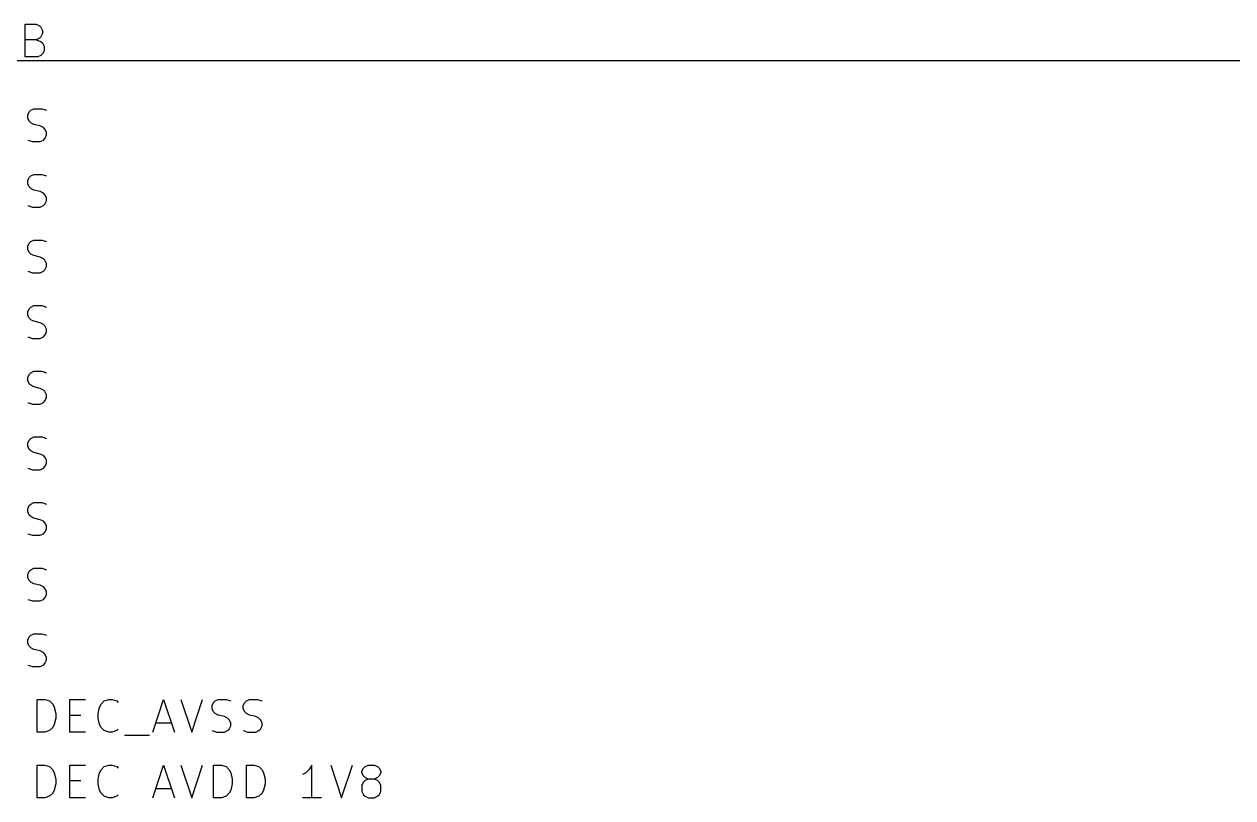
# Model space of a CAD drawing. Header units: millimetres. Extents: x 3 to 201, y -195 to -4.
# Drawn here: x 53.71 to 100.51, y -33.61 to -3.66 of the extents above; entities that cross this region are included whole.
import ezdxf

# ---------------------------------------------------------------- set-up
doc = ezdxf.new("R2010")
doc.units = ezdxf.units.MM
doc.layers.add('GREENSIXTYFIVE', color=129, linetype='CONTINUOUS')
doc.layers.add('RED', color=14, linetype='CONTINUOUS')

msp = doc.modelspace()

# ---------------------------------------------------------------- linework, layer by layer
at = {"layer": 'GREENSIXTYFIVE', "linetype": 'CONTINUOUS'}
for p, q in [((53.7535, -4.9344), (53.7535, -3.6644)), ((53.7535, -3.6644), (54.1769, -3.6644)), ((54.1769, -3.6644), (54.2978, -3.7249)), ((54.2978, -3.7249), (54.3583, -3.7854)), ((54.2978, -4.2087), (54.1769, -4.2692)), ((54.3583, -4.1482), (54.2978, -4.2087)), ((54.3583, -3.7854), (54.4188, -3.9063)), ((54.4188, -4.0273), (54.3583, -4.1482)), ((54.4188, -3.9063), (54.4188, -4.0273)), ((54.1769, -4.2692), (53.7535, -4.2692)), ((54.1769, -4.2692), (54.3583, -4.3297)), ((54.3583, -4.3297), (54.4188, -4.3901)), ((54.4188, -4.3901), (54.4792, -4.5111)), ((54.4792, -4.5111), (54.4792, -4.6925)), ((54.2373, -4.9344), (53.7535, -4.9344)), ((54.3583, -4.874), (54.2373, -4.9344)), ((54.4188, -4.8135), (54.3583, -4.874)), ((54.4792, -4.6925), (54.4188, -4.8135)), ((53.9084, -7.0585), (53.9689, -6.998)), ((53.9689, -6.998), (54.0899, -6.9375)), ((54.0899, -6.9375), (54.3922, -6.9375)), ((54.3922, -6.9375), (54.5737, -6.998)), ((53.848, -7.1794), (53.9084, -7.0585)), ((53.848, -7.3004), (53.848, -7.1794)), ((53.9084, -7.4213), (53.848, -7.3004)), ((53.9689, -7.4818), (53.9084, -7.4213)), ((54.0899, -7.5423), (53.9689, -7.4818)), ((54.3318, -7.6028), (54.0899, -7.5423)), ((54.4527, -7.6632), (54.3318, -7.6028)), ((54.5132, -7.7237), (54.4527, -7.6632)), ((54.5737, -7.8447), (54.5132, -7.7237)), ((54.5737, -7.9656), (54.5737, -7.8447)), ((53.848, -8.1471), (54.0294, -8.2075)), ((54.0294, -8.2075), (54.3318, -8.2075)), ((54.3318, -8.2075), (54.4527, -8.1471)), ((54.4527, -8.1471), (54.5132, -8.0866)), ((54.5132, -8.0866), (54.5737, -7.9656)), ((53.848, -9.7194), (53.9084, -9.5985)), ((53.848, -9.8404), (53.848, -9.7194)), ((53.9084, -9.5985), (53.9689, -9.538)), ((53.9689, -9.538), (54.0899, -9.4775)), ((54.0899, -9.4775), (54.3922, -9.4775)), ((54.3922, -9.4775), (54.5737, -9.538)), ((53.9084, -9.9613), (53.848, -9.8404)), ((53.9689, -10.0218), (53.9084, -9.9613)), ((54.0899, -10.0823), (53.9689, -10.0218)), ((54.3318, -10.1428), (54.0899, -10.0823)), ((54.4527, -10.2032), (54.3318, -10.1428)), ((54.5132, -10.2637), (54.4527, -10.2032)), ((54.5737, -10.3847), (54.5132, -10.2637)), ((53.848, -10.6871), (54.0294, -10.7475)), ((54.0294, -10.7475), (54.3318, -10.7475)), ((54.3318, -10.7475), (54.4527, -10.6871)), ((54.4527, -10.6871), (54.5132, -10.6266)), ((54.5132, -10.6266), (54.5737, -10.5056)), ((54.5737, -10.5056), (54.5737, -10.3847)), ((53.848, -12.2594), (53.9084, -12.1385)), ((53.9084, -12.1385), (53.9689, -12.078)), ((53.9689, -12.078), (54.0899, -12.0175)), ((54.0899, -12.0175), (54.3922, -12.0175)), ((54.3922, -12.0175), (54.5737, -12.078)), ((53.848, -12.3804), (53.848, -12.2594)), ((53.9084, -12.5013), (53.848, -12.3804)), ((53.9689, -12.5618), (53.9084, -12.5013)), ((54.0899, -12.6223), (53.9689, -12.5618)), ((54.3318, -12.6828), (54.0899, -12.6223)), ((54.4527, -12.7432), (54.3318, -12.6828)), ((54.5132, -12.8037), (54.4527, -12.7432)), ((54.5737, -12.9247), (54.5132, -12.8037)), ((54.5132, -13.1666), (54.5737, -13.0456)), ((54.5737, -13.0456), (54.5737, -12.9247)), ((53.848, -13.2271), (54.0294, -13.2875)), ((54.0294, -13.2875), (54.3318, -13.2875)), ((54.3318, -13.2875), (54.4527, -13.2271)), ((54.4527, -13.2271), (54.5132, -13.1666)), ((53.848, -14.7994), (53.9084, -14.6785)), ((53.848, -14.9204), (53.848, -14.7994)), ((53.9084, -15.0413), (53.848, -14.9204)), ((53.9084, -14.6785), (53.9689, -14.618)), ((53.9689, -14.618), (54.0899, -14.5575)), ((54.0899, -14.5575), (54.3922, -14.5575)), ((54.3922, -14.5575), (54.5737, -14.618)), ((53.9689, -15.1018), (53.9084, -15.0413)), ((54.0899, -15.1623), (53.9689, -15.1018)), ((54.3318, -15.2228), (54.0899, -15.1623)), ((54.4527, -15.2832), (54.3318, -15.2228)), ((54.5132, -15.3437), (54.4527, -15.2832)), ((54.5737, -15.4647), (54.5132, -15.3437)), ((53.848, -15.7671), (54.0294, -15.8275)), ((54.0294, -15.8275), (54.3318, -15.8275)), ((54.3318, -15.8275), (54.4527, -15.7671)), ((54.4527, -15.7671), (54.5132, -15.7066)), ((54.5132, -15.7066), (54.5737, -15.5856)), ((54.5737, -15.5856), (54.5737, -15.4647)), ((53.848, -17.3394), (53.9084, -17.2185)), ((53.9084, -17.2185), (53.9689, -17.158)), ((53.9689, -17.158), (54.0899, -17.0975)), ((54.0899, -17.0975), (54.3922, -17.0975)), ((54.3922, -17.0975), (54.5737, -17.158)), ((53.848, -17.4604), (53.848, -17.3394)), ((53.9084, -17.5813), (53.848, -17.4604)), ((53.9689, -17.6418), (53.9084, -17.5813)), ((54.0899, -17.7023), (53.9689, -17.6418)), ((54.3318, -17.7628), (54.0899, -17.7023)), ((54.4527, -17.8232), (54.3318, -17.7628)), ((54.5132, -17.8837), (54.4527, -17.8232)), ((54.4527, -18.3071), (54.5132, -18.2466)), ((54.5737, -18.0047), (54.5132, -17.8837)), ((54.5132, -18.2466), (54.5737, -18.1256)), ((54.5737, -18.1256), (54.5737, -18.0047)), ((53.848, -18.3071), (54.0294, -18.3675)), ((54.0294, -18.3675), (54.3318, -18.3675)), ((54.3318, -18.3675), (54.4527, -18.3071)), ((53.9689, -19.698), (54.0899, -19.6375)), ((54.0899, -19.6375), (54.3922, -19.6375)), ((54.3922, -19.6375), (54.5737, -19.698)), ((53.848, -19.8794), (53.9084, -19.7585)), ((53.848, -20.0004), (53.848, -19.8794)), ((53.9084, -20.1213), (53.848, -20.0004)), ((53.9084, -19.7585), (53.9689, -19.698)), ((53.9689, -20.1818), (53.9084, -20.1213)), ((54.0899, -20.2423), (53.9689, -20.1818)), ((54.3318, -20.3028), (54.0899, -20.2423)), ((54.4527, -20.3632), (54.3318, -20.3028)), ((54.5132, -20.4237), (54.4527, -20.3632)), ((54.5737, -20.5447), (54.5132, -20.4237)), ((54.5737, -20.6656), (54.5737, -20.5447)), ((53.848, -20.8471), (54.0294, -20.9075)), ((54.0294, -20.9075), (54.3318, -20.9075)), ((54.3318, -20.9075), (54.4527, -20.8471)), ((54.4527, -20.8471), (54.5132, -20.7866)), ((54.5132, -20.7866), (54.5737, -20.6656)), ((53.848, -22.4194), (53.9084, -22.2985)), ((53.848, -22.5404), (53.848, -22.4194)), ((53.9084, -22.2985), (53.9689, -22.238)), ((53.9689, -22.238), (54.0899, -22.1775)), ((54.0899, -22.1775), (54.3922, -22.1775)), ((54.3922, -22.1775), (54.5737, -22.238)), ((53.9084, -22.6613), (53.848, -22.5404)), ((53.9689, -22.7218), (53.9084, -22.6613)), ((54.0899, -22.7823), (53.9689, -22.7218)), ((54.3318, -22.8428), (54.0899, -22.7823)), ((54.4527, -22.9032), (54.3318, -22.8428)), ((54.5132, -22.9637), (54.4527, -22.9032)), ((53.848, -23.3871), (54.0294, -23.4475)), ((54.3318, -23.4475), (54.4527, -23.3871)), ((54.4527, -23.3871), (54.5132, -23.3266)), ((54.5737, -23.0847), (54.5132, -22.9637)), ((54.5132, -23.3266), (54.5737, -23.2056)), ((54.5737, -23.2056), (54.5737, -23.0847)), ((54.0294, -23.4475), (54.3318, -23.4475)), ((53.9084, -24.8385), (53.9689, -24.778)), ((53.9689, -24.778), (54.0899, -24.7175)), ((54.0899, -24.7175), (54.3922, -24.7175)), ((54.3922, -24.7175), (54.5737, -24.778)), ((53.848, -24.9594), (53.9084, -24.8385)), ((53.848, -25.0804), (53.848, -24.9594)), ((53.9084, -25.2013), (53.848, -25.0804)), ((53.9689, -25.2618), (53.9084, -25.2013)), ((54.0899, -25.3223), (53.9689, -25.2618)), ((54.3318, -25.3828), (54.0899, -25.3223)), ((54.4527, -25.4432), (54.3318, -25.3828)), ((54.5132, -25.5037), (54.4527, -25.4432)), ((54.5737, -25.6247), (54.5132, -25.5037)), ((54.5737, -25.7456), (54.5737, -25.6247)), ((53.848, -25.9271), (54.0294, -25.9875)), ((54.0294, -25.9875), (54.3318, -25.9875)), ((54.3318, -25.9875), (54.4527, -25.9271)), ((54.4527, -25.9271), (54.5132, -25.8666)), ((54.5132, -25.8666), (54.5737, -25.7456)), ((53.848, -27.4994), (53.9084, -27.3785)), ((53.848, -27.6204), (53.848, -27.4994)), ((53.9084, -27.3785), (53.9689, -27.318)), ((53.9689, -27.318), (54.0899, -27.2575)), ((54.0899, -27.2575), (54.3922, -27.2575)), ((54.3922, -27.2575), (54.5737, -27.318)), ((53.9084, -27.7413), (53.848, -27.6204)), ((53.9689, -27.8018), (53.9084, -27.7413)), ((54.0899, -27.8623), (53.9689, -27.8018)), ((54.3318, -27.9228), (54.0899, -27.8623)), ((54.4527, -27.9832), (54.3318, -27.9228)), ((54.5132, -28.0437), (54.4527, -27.9832)), ((54.5737, -28.1647), (54.5132, -28.0437)), ((53.848, -28.4671), (54.0294, -28.5275)), ((54.0294, -28.5275), (54.3318, -28.5275)), ((54.3318, -28.5275), (54.4527, -28.4671)), ((54.4527, -28.4671), (54.5132, -28.4066)), ((54.5132, -28.4066), (54.5737, -28.2856)), ((54.5737, -28.2856), (54.5737, -28.1647)), ((54.2108, -31.0675), (54.2108, -29.7975)), ((54.2108, -29.7975), (54.5132, -29.7975)), ((54.5132, -29.7975), (54.6946, -29.858)), ((54.6946, -29.858), (54.8156, -29.979)), ((55.4808, -31.0675), (55.4808, -29.7975)), ((55.4808, -29.7975), (56.0856, -29.7975)), ((56.6903, -29.979), (56.8113, -29.858)), ((56.8113, -29.858), (56.9927, -29.7975)), ((56.9927, -29.7975), (57.1136, -29.7975)), ((57.1136, -29.7975), (57.2951, -29.858)), ((57.2951, -29.858), (57.3555, -29.9185)), ((58.686, -31.0675), (59.1093, -29.7975)), ((59.1093, -29.7975), (59.5327, -31.0675)), ((59.7746, -29.7975), (60.1979, -31.0675)), ((60.1979, -31.0675), (60.6213, -29.7975)), ((60.9842, -30.0394), (61.0446, -29.9185)), ((61.0446, -29.9185), (61.1051, -29.858)), ((61.1051, -29.858), (61.2261, -29.7975)), ((61.2261, -29.7975), (61.5284, -29.7975)), ((61.5284, -29.7975), (61.7099, -29.858)), ((62.1937, -30.0394), (62.2541, -29.9185)), ((62.2541, -29.9185), (62.3146, -29.858)), ((62.3146, -29.858), (62.4356, -29.7975)), ((62.4356, -29.7975), (62.7379, -29.7975)), ((62.7379, -29.7975), (62.9194, -29.858)), ((54.8156, -29.979), (54.8761, -30.0999)), ((54.8761, -30.0999), (54.9365, -30.3418)), ((54.9365, -30.3418), (54.9365, -30.5232)), ((55.4808, -30.4023), (55.9042, -30.4023)), ((56.5694, -30.3418), (56.6298, -30.0999)), ((56.5694, -30.5232), (56.5694, -30.3418)), ((56.6298, -30.0999), (56.6903, -29.979)), ((60.9842, -30.1604), (60.9842, -30.0394)), ((61.0446, -30.2813), (60.9842, -30.1604)), ((61.1051, -30.3418), (61.0446, -30.2813)), ((61.2261, -30.4023), (61.1051, -30.3418)), ((61.468, -30.4628), (61.2261, -30.4023)), ((62.1937, -30.1604), (62.1937, -30.0394)), ((62.2541, -30.2813), (62.1937, -30.1604)), ((62.3146, -30.3418), (62.2541, -30.2813)), ((62.4356, -30.4023), (62.3146, -30.3418)), ((62.6775, -30.4628), (62.4356, -30.4023)), ((54.8156, -30.8861), (54.6946, -31.0071)), ((54.8761, -30.7651), (54.8156, -30.8861)), ((54.9365, -30.5232), (54.8761, -30.7651)), ((56.6298, -30.7651), (56.5694, -30.5232)), ((56.6903, -30.8861), (56.6298, -30.7651)), ((56.8113, -31.0071), (56.6903, -30.8861)), ((58.807, -30.7047), (59.4117, -30.7047)), ((61.5889, -30.5232), (61.468, -30.4628)), ((61.6494, -30.5837), (61.5889, -30.5232)), ((61.7099, -30.7047), (61.6494, -30.5837)), ((61.6494, -30.9466), (61.7099, -30.8256)), ((61.7099, -30.8256), (61.7099, -30.7047)), ((62.7984, -30.5232), (62.6775, -30.4628)), ((62.8589, -30.5837), (62.7984, -30.5232)), ((62.9194, -30.7047), (62.8589, -30.5837)), ((62.8589, -30.9466), (62.9194, -30.8256)), ((62.9194, -30.8256), (62.9194, -30.7047)), ((54.5132, -31.0675), (54.2108, -31.0675)), ((54.6946, -31.0071), (54.5132, -31.0675)), ((56.0856, -31.0675), (55.4808, -31.0675)), ((56.9927, -31.0675), (56.8113, -31.0071)), ((57.1136, -31.0675), (56.9927, -31.0675)), ((57.2951, -31.0071), (57.1136, -31.0675)), ((57.3555, -30.9466), (57.2951, -31.0071)), ((57.5975, -31.1885), (58.5651, -31.1885)), ((60.9842, -31.0071), (61.1656, -31.0675)), ((61.1656, -31.0675), (61.468, -31.0675)), ((61.468, -31.0675), (61.5889, -31.0071)), ((61.5889, -31.0071), (61.6494, -30.9466)), ((62.1937, -31.0071), (62.3751, -31.0675)), ((62.3751, -31.0675), (62.6775, -31.0675)), ((62.6775, -31.0675), (62.7984, -31.0071)), ((62.7984, -31.0071), (62.8589, -30.9466)), ((54.2108, -33.6075), (54.2108, -32.3375)), ((54.2108, -32.3375), (54.5132, -32.3375)), ((54.5132, -32.3375), (54.6946, -32.398)), ((54.6946, -32.398), (54.8156, -32.519)), ((54.8156, -32.519), (54.8761, -32.6399)), ((54.8761, -32.6399), (54.9365, -32.8818)), ((55.4808, -33.6075), (55.4808, -32.3375)), ((55.4808, -32.3375), (56.0856, -32.3375)), ((56.5694, -32.8818), (56.6298, -32.6399)), ((56.6298, -32.6399), (56.6903, -32.519)), ((56.6903, -32.519), (56.8113, -32.398)), ((56.8113, -32.398), (56.9927, -32.3375)), ((56.9927, -32.3375), (57.1136, -32.3375)), ((57.1136, -32.3375), (57.2951, -32.398)), ((57.2951, -32.398), (57.3555, -32.4585)), ((58.686, -33.6075), (59.1093, -32.3375)), ((59.1093, -32.3375), (59.5327, -33.6075)), ((59.7746, -32.3375), (60.1979, -33.6075)), ((60.1979, -33.6075), (60.6213, -32.3375)), ((61.0446, -33.6075), (61.0446, -32.3375)), ((61.0446, -32.3375), (61.347, -32.3375)), ((61.347, -32.3375), (61.5284, -32.398)), ((61.5284, -32.398), (61.6494, -32.519)), ((61.6494, -32.519), (61.7099, -32.6399)), ((61.7099, -32.6399), (61.7703, -32.8818)), ((62.3146, -33.6075), (62.3146, -32.3375)), ((62.3146, -32.3375), (62.617, -32.3375)), ((62.617, -32.3375), (62.7984, -32.398)), ((62.7984, -32.398), (62.9194, -32.519)), ((62.9194, -32.519), (62.9799, -32.6399)), ((62.9799, -32.6399), (63.0403, -32.8818)), ((64.6127, -32.6399), (64.4918, -32.7004)), ((64.7337, -32.519), (64.6127, -32.6399)), ((64.8546, -32.3375), (64.7337, -32.519)), ((64.8546, -33.6075), (64.8546, -32.3375)), ((65.5803, -32.3375), (66.0036, -33.6075)), ((66.0036, -33.6075), (66.427, -32.3375)), ((66.7899, -32.5794), (66.8503, -32.4585)), ((66.7899, -32.6399), (66.7899, -32.5794)), ((66.8503, -32.7609), (66.7899, -32.6399)), ((66.8503, -32.4585), (66.9108, -32.398)), ((66.9108, -32.8213), (66.8503, -32.7609)), ((66.9108, -32.398), (67.0318, -32.3375)), ((67.0318, -32.3375), (67.2737, -32.3375)), ((67.2737, -32.3375), (67.3946, -32.398)), ((67.3946, -32.398), (67.4551, -32.4585)), ((67.4551, -32.7609), (67.3946, -32.8213)), ((67.4551, -32.4585), (67.5156, -32.5794)), ((67.5156, -32.6399), (67.4551, -32.7609)), ((67.5156, -32.5794), (67.5156, -32.6399)), ((54.9365, -33.0632), (54.8761, -33.3051)), ((54.9365, -32.8818), (54.9365, -33.0632)), ((55.4808, -32.9423), (55.9042, -32.9423)), ((56.5694, -33.0632), (56.5694, -32.8818)), ((56.6298, -33.3051), (56.5694, -33.0632)), ((61.7703, -33.0632), (61.7099, -33.3051)), ((61.7703, -32.8818), (61.7703, -33.0632)), ((63.0403, -33.0632), (62.9799, -33.3051)), ((63.0403, -32.8818), (63.0403, -33.0632)), ((66.8503, -33.0028), (66.7899, -33.1237)), ((66.7899, -33.1237), (66.7899, -33.3656)), ((66.9108, -32.9423), (66.8503, -33.0028)), ((67.0318, -32.8818), (66.9108, -32.8213)), ((67.0318, -32.8818), (66.9108, -32.9423)), ((67.2737, -32.8818), (67.0318, -32.8818)), ((67.3946, -32.8213), (67.2737, -32.8818)), ((67.3946, -32.9423), (67.2737, -32.8818)), ((67.4551, -33.0028), (67.3946, -32.9423)), ((67.5156, -33.1237), (67.4551, -33.0028)), ((67.5156, -33.3656), (67.5156, -33.1237)), ((54.5132, -33.6075), (54.2108, -33.6075)), ((54.6946, -33.5471), (54.5132, -33.6075)), ((54.8156, -33.4261), (54.6946, -33.5471)), ((54.8761, -33.3051), (54.8156, -33.4261)), ((56.0856, -33.6075), (55.4808, -33.6075)), ((56.6903, -33.4261), (56.6298, -33.3051)), ((56.8113, -33.5471), (56.6903, -33.4261)), ((56.9927, -33.6075), (56.8113, -33.5471)), ((57.1136, -33.6075), (56.9927, -33.6075)), ((57.2951, -33.5471), (57.1136, -33.6075)), ((57.3555, -33.4866), (57.2951, -33.5471)), ((58.807, -33.2447), (59.4117, -33.2447)), ((61.347, -33.6075), (61.0446, -33.6075)), ((61.5284, -33.5471), (61.347, -33.6075)), ((61.6494, -33.4261), (61.5284, -33.5471)), ((61.7099, -33.3051), (61.6494, -33.4261)), ((62.617, -33.6075), (62.3146, -33.6075)), ((62.7984, -33.5471), (62.617, -33.6075)), ((62.9194, -33.4261), (62.7984, -33.5471)), ((62.9799, -33.3051), (62.9194, -33.4261)), ((65.2175, -33.6075), (64.4918, -33.6075)), ((66.7899, -33.3656), (66.8503, -33.4866)), ((66.8503, -33.4866), (66.9108, -33.5471)), ((66.9108, -33.5471), (67.0318, -33.6075)), ((67.0318, -33.6075), (67.2737, -33.6075)), ((67.2737, -33.6075), (67.3946, -33.5471)), ((67.3946, -33.5471), (67.4551, -33.4866)), ((67.4551, -33.4866), (67.5156, -33.3656))]:
    msp.add_line(p, q, dxfattribs=at)
at = {"layer": 'RED', "linetype": 'CONTINUOUS'}
msp.add_line((157.48, -5.08), (50.8, -5.08), dxfattribs=at)

doc.saveas('drawing.dxf')
